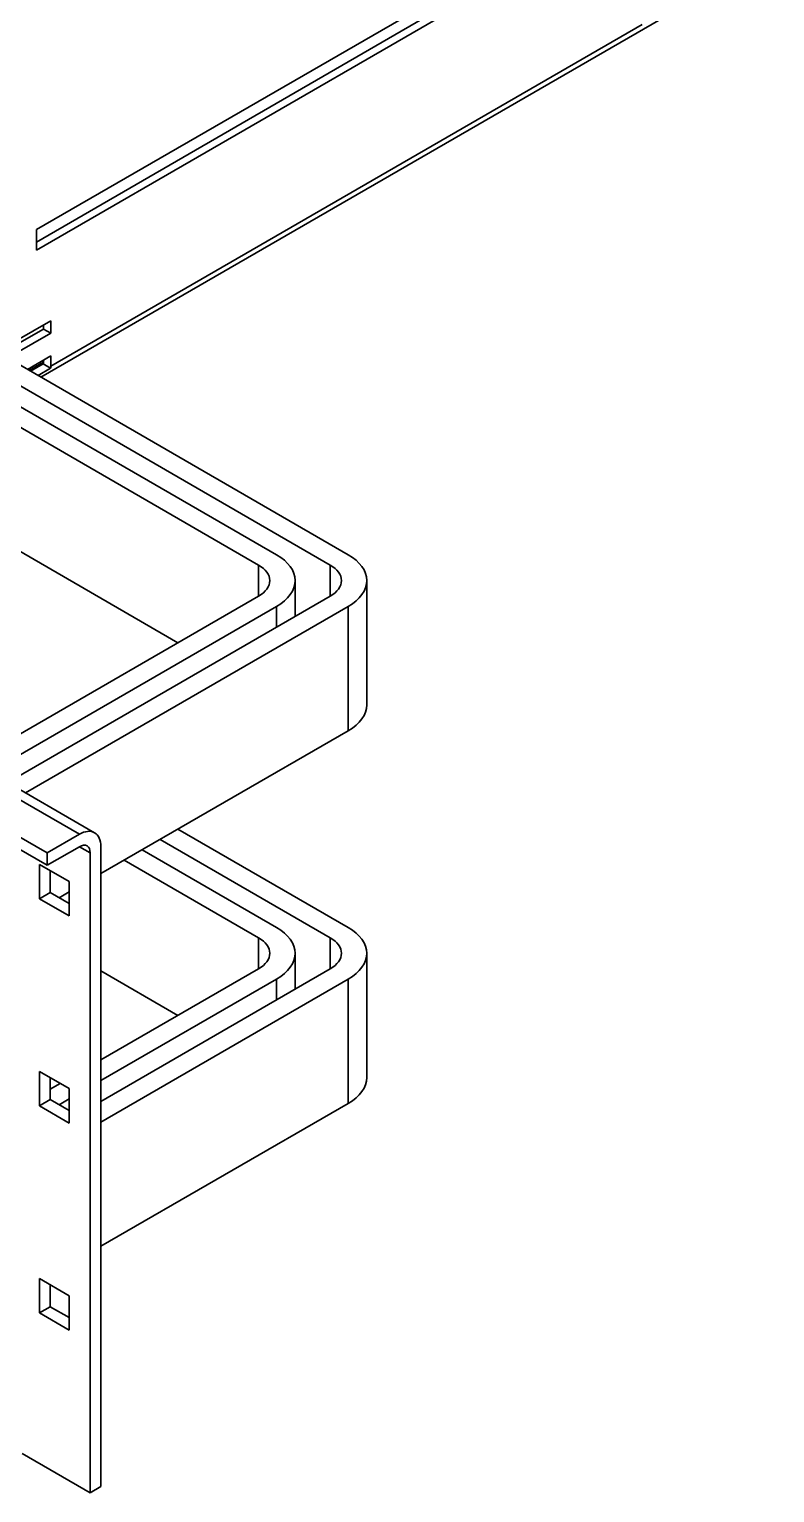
# Model space of a CAD drawing. Header units: millimetres. Extents: x -116965 to 323937, y 291661 to 566926.
# Drawn here: x -11974.1 to -11827, y 301827.2 to 302115.7 of the extents above; entities that cross this region are included whole.
import ezdxf

# ---------------------------------------------------------------- set-up
doc = ezdxf.new("R2010")
doc.units = ezdxf.units.MM
doc.layers.add('Visible Edges(Schneider)', color=7, linetype='Continuous', lineweight=35)
doc.layers.add('Visible Tangent Edges(Schneider)', color=7, linetype='Continuous', lineweight=35)

msp = doc.modelspace()

# ---------------------------------------------------------------- linework, layer by layer
at = {"layer": 'Visible Edges(Schneider)'}
for p, q in [((-11971.825307, 302047.154061), (-11827.021491, 302130.756583)), ((-11972.703986, 302076.238747), (-11893.86158, 302121.758431)), ((-11972.703986, 302073.789257), (-11895.275794, 302118.492445)), ((-11893.86158, 302117.675949), (-11972.703986, 302072.156264)), ((-11972.703986, 302072.156264), (-11972.703986, 302076.238747)), ((-12008.213452, 302068.162766), (-11911.185696, 302012.143765)), ((-11914.72123, 302010.102524), (-12005.625261, 302062.585991)), ((-11976.946627, 302054.193339), (-11969.875559, 302058.275822)), ((-11969.875559, 302058.275822), (-11969.875559, 302055.826333)), ((-12003.037071, 302057.009215), (-11925.327832, 302012.143765)), ((-11976.946627, 302053.376843), (-11971.289773, 302056.642829)), ((-11969.875559, 302055.826333), (-11976.946627, 302051.74385)), ((-11971.289773, 302056.642829), (-11971.289773, 302057.459326)), ((-11971.289773, 302056.642829), (-11969.875559, 302055.826333)), ((-11928.863366, 302010.102524), (-12000.44888, 302051.43244)), ((-11974.471753, 302048.681987), (-11969.875559, 302051.335601)), ((-11973.859381, 302048.328434), (-11971.384507, 302049.757303)), ((-11971.384507, 302049.757303), (-11969.905229, 302048.903242)), ((-11971.289773, 302050.110856), (-11971.289773, 302050.519105)), ((-11969.875559, 302051.335601), (-11969.875559, 302049.29436)), ((-11969.905229, 302048.903242), (-11972.380103, 302047.474373)), ((-11999.727919, 302026.521295), (-11944.773268, 301994.793213)), ((-11921.666667, 301999.96885), (-11921.666667, 302007.040662)), ((-11907.524531, 301982.545764), (-11907.524531, 302007.040662)), ((-11985.442316, 301971.312928), (-11928.863366, 302003.9788)), ((-11978.371248, 301967.230445), (-11914.72123, 302003.9788)), ((-11925.327832, 302001.937558), (-11981.906782, 301969.271686)), ((-11911.185696, 302001.937558), (-11974.835714, 301965.189203)), ((-12025.211869, 301994.273889), (-11961.218705, 301957.327419)), ((-11970.582666, 301953.356012), (-12034.57583, 301990.302482)), ((-11970.582666, 301950.906522), (-12034.57583, 301987.852992)), ((-11959.976064, 301949.273529), (-11911.185696, 301977.442661)), ((-11970.582666, 301953.356012), (-11964.218705, 301957.030246)), ((-11944.773268, 301958.050867), (-11911.185696, 301938.659073)), ((-11964.218705, 301954.580756), (-11970.582666, 301950.906522)), ((-11959.976064, 301954.580756), (-11959.976064, 301828.432035)), ((-11951.844336, 301953.968384), (-11925.327832, 301938.659073)), ((-11914.72123, 301936.617832), (-11948.308802, 301956.009625)), ((-11972.102946, 301944.313312), (-11972.102946, 301951.090234)), ((-11972.102946, 301951.090234), (-11966.233959, 301947.701773)), ((-11970.582666, 301950.906522), (-11970.582666, 301953.356012)), ((-11962.097385, 301827.20729), (-11962.097385, 301953.356012)), ((-11928.863366, 301936.617832), (-11955.37987, 301951.927143)), ((-11969.981625, 301949.865489), (-11969.981625, 301945.538057)), ((-11969.981625, 301945.538057), (-11972.102946, 301944.313312)), ((-11969.981625, 301945.538057), (-11966.233959, 301943.374341)), ((-11968.213858, 301944.517436), (-11966.233959, 301945.660531)), ((-11966.233959, 301947.701773), (-11966.233959, 301940.924851)), ((-11966.233959, 301940.924851), (-11972.102946, 301944.313312)), ((-11921.666667, 301926.484158), (-11921.666667, 301933.55597)), ((-11907.524531, 301909.061072), (-11907.524531, 301933.55597)), ((-11959.976064, 301912.531183), (-11928.863366, 301930.494107)), ((-11959.976064, 301904.366217), (-11914.72123, 301930.494107)), ((-11959.976064, 301930.085859), (-11944.773268, 301921.308521)), ((-11925.327832, 301928.452866), (-11959.976064, 301908.4487)), ((-11911.185696, 301928.452866), (-11959.976064, 301900.283734)), ((-11972.102946, 301903.488483), (-11972.102946, 301910.265405)), ((-11972.102946, 301910.265405), (-11966.233959, 301906.876944)), ((-11969.981625, 301909.04066), (-11969.981625, 301904.713228)), ((-11969.981625, 301906.754469), (-11968.001726, 301907.897564)), ((-11966.233959, 301906.876944), (-11966.233959, 301900.100022)), ((-11969.981625, 301904.713228), (-11972.102946, 301903.488483)), ((-11966.233959, 301900.100022), (-11972.102946, 301903.488483)), ((-11969.981625, 301904.713228), (-11966.233959, 301902.549512)), ((-11966.233959, 301904.835702), (-11968.213858, 301903.692607)), ((-11959.976064, 301875.788836), (-11911.185696, 301903.957968)), ((-11972.102946, 301862.663654), (-11972.102946, 301869.440576)), ((-11972.102946, 301869.440576), (-11966.233959, 301866.052115)), ((-11969.981625, 301868.215831), (-11969.981625, 301863.888399)), ((-11966.233959, 301866.052115), (-11966.233959, 301859.275193)), ((-11969.981625, 301863.888399), (-11972.102946, 301862.663654)), ((-11966.233959, 301859.275193), (-11972.102946, 301862.663654)), ((-11969.981625, 301863.888399), (-11966.233959, 301861.724683)), ((-11975.532413, 301834.964007), (-11962.097385, 301827.20729)), ((-11959.976064, 301828.432035), (-11962.097385, 301827.20729))]:
    msp.add_line(p, q, dxfattribs=at)
for centre, major_axis, start_param, end_param in [((-11971.99688, 302050.519105), (0.5, -0.866025), 0.2617993878, 0.7853981634), ((-11971.99688, 302050.519105), (1.5, -2.598076), 0.6179500842, 0.7853981634), ((-11934.166667, 302007.040662), (12.5, 0), 5.4977871438, 7.0685834706), ((-11920.024531, 302007.040662), (12.5, 0), 5.4977871438, 7.0685834706), ((-11934.166667, 302007.040662), (7.5, 0), 5.4977871438, 7.0685834706), ((-11920.024531, 302007.040662), (7.5, 0), 5.4977871438, 7.0685834706), ((-11920.024531, 301982.545764), (12.5, 0), 5.4977871438, 6.2831853072), ((-11964.218705, 301952.131267), (3, 5.196152), 5.4977871438, 7.0685834706), ((-11964.218705, 301952.131267), (1.5, 2.598076), 5.4977871438, 7.0685834706), ((-11934.166667, 301933.55597), (7.5, 0), 5.4977871438, 7.0685834706), ((-11934.166667, 301933.55597), (12.5, 0), 5.4977871438, 7.0685834706), ((-11920.024531, 301933.55597), (7.5, 0), 5.4977871438, 7.0685834706), ((-11920.024531, 301933.55597), (12.5, 0), 5.4977871438, 7.0685834706), ((-11920.024531, 301909.061072), (12.5, 0), 5.4977871438, 6.2831853072)]:
    msp.add_ellipse(centre, major_axis=major_axis, ratio=0.5773502692, start_param=start_param, end_param=end_param, dxfattribs=at)
at = {"layer": 'Visible Tangent Edges(Schneider)'}
for p, q in [((-11969.875559, 302049.29436), (-11853.20294, 302116.655328)), ((-11974.1182, 302048.477863), (-11971.289773, 302050.110856)), ((-11928.863366, 302003.9788), (-11928.863366, 302010.102524)), ((-11914.72123, 302003.9788), (-11914.72123, 302010.102524)), ((-11925.327832, 301997.855075), (-11925.327832, 302001.937558)), ((-11911.185696, 301977.442661), (-11911.185696, 302001.937558)), ((-12028.211869, 301993.976717), (-11964.218705, 301957.030246)), ((-11962.097385, 301953.356012), (-11964.218705, 301954.580756)), ((-11928.863366, 301930.494107), (-11928.863366, 301936.617832)), ((-11914.72123, 301930.494107), (-11914.72123, 301936.617832)), ((-11925.327832, 301924.370383), (-11925.327832, 301928.452866)), ((-11911.185696, 301903.957968), (-11911.185696, 301928.452866))]:
    msp.add_line(p, q, dxfattribs=at)

doc.saveas('drawing.dxf')
